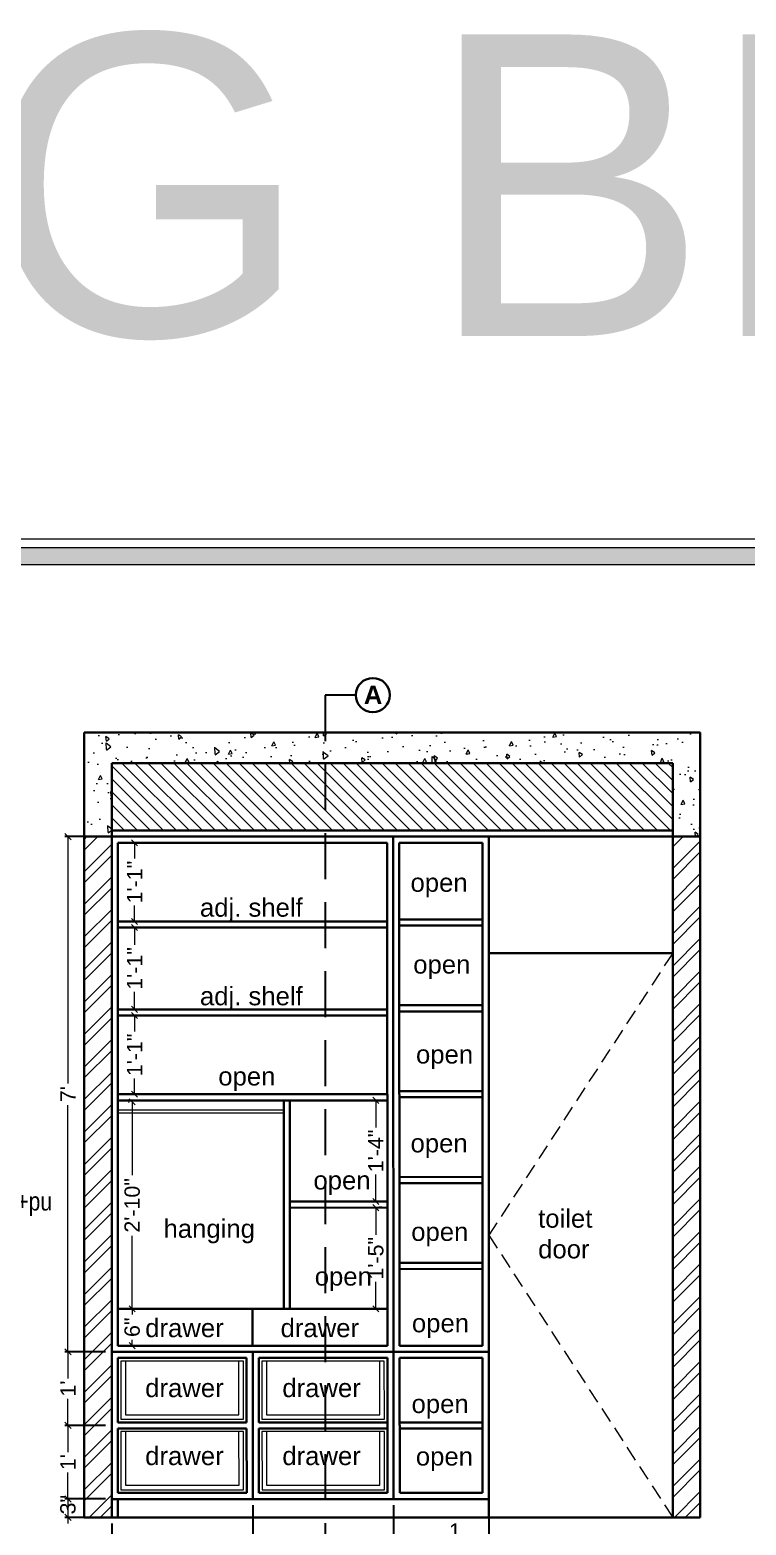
# Model space of a CAD drawing. Header units: millimetres. Extents: x 56222 to 3066687, y -650199 to -121287.
# Drawn here: x 137219.8 to 137336.6, y -182870.1 to -182626.3 of the extents above; entities that cross this region are included whole.
import ezdxf
from ezdxf import colors
from ezdxf.entities.mleader import LeaderData, LeaderLine
from ezdxf.math import Vec2, Vec3

# ---------------------------------------------------------------- set-up
doc = ezdxf.new("R2010")
doc.units = ezdxf.units.MM
doc.header["$MEASUREMENT"] = 0
doc.header["$PDMODE"] = 35
for name, pattern in [('00 . GROUND FLOOR$0$DASHED', [0.75, 0.5, -0.25]), ('DASHED', [0.75, 0.5, -0.25]), ('DASHEDX2', [1.5, 1, -0.5])]:
    doc.linetypes.add(name, pattern=pattern)
doc.layers.get('Defpoints').update_dxf_attribs({"color": 220})
doc.layers.add('AR HATCH-7', color=7, linetype='Continuous')
for name, color, linetype, lineweight in [('DIM.', 250, 'Continuous', 13), ('dim05', 1, 'Continuous', 13), ('Dimension', 10, 'DASHEDX2', 20), ('FURNITURE', 32, 'Continuous', 9), ('furniture dimensions', 1, 'DASHED', 0), ('FURNITURE-1', 252, 'Continuous', 13), ('GROUND FLOOR', 7, 'Continuous', 9), ('GROUND FLOOR  ( HATCH )', 251, 'Continuous', 9), ('Labelling', 1, 'Continuous', 25), ('SECTION ( SLAB PLine )', 104, 'Continuous', 30), ('Text', 7, 'Continuous', 15), ('wall', 7, 'Continuous', 30), ('XX~SLAB ( BEAM )~ ( DIM )', 7, 'Continuous', 9)]:
    doc.layers.add(name, color=color, linetype=linetype, lineweight=lineweight)
doc.styles.add('Arial', font='arial.ttf')
doc.styles.get("Standard").update_dxf_attribs({"font": 'arial.ttf', "height": 6})
doc.styles.add('style4', font='ARIALN.TTF')
doc.dimstyles.new('Archana', dxfattribs={"dimtxt": 3, "dimasz": 1.5, "dimexe": 0.5, "dimexo": 0.5, "dimgap": 0, "dimtad": 0, "dimzin": 0, "dimdsep": 46, "dimlunit": 4, "dimtxsty": 'Arial', "dimblk": 'OBLIQUE', "dimcen": 0, "dimdle": 1, "dimclrd": 1, "dimclre": 1, "dimclrt": 5, "dimadec": 0, "dimazin": 0, "dimtfac": 1, "dimtofl": 0, "dimtmove": 1, "dimatfit": 3, "dimfxl": 1, "dimfxlon": 1, "dimtolj": 1, "dimtzin": 0, "dimlwd": 25, "dimlwe": -1, "dimarcsym": 0})
doc.dimstyles.new('ISO-25', dxfattribs={"dimtxt": 2.5, "dimasz": 1, "dimexe": 0.5, "dimexo": 1, "dimtad": 0, "dimdec": 1, "dimlunit": 4, "dimtxsty": 'Standard', "dimblk": 'OBLIQUE', "dimcen": 2.5, "dimclrd": 1, "dimclre": 1, "dimclrt": 5, "dimadec": 0, "dimazin": 0, "dimtfac": 1, "dimtdec": 1, "dimtmove": 0, "dimatfit": 3, "dimfxl": 1, "dimlwd": -1, "dimarcsym": 0})

# ---------------------------------------------------------------- blocks, each defined once
blk = doc.blocks.new('_Oblique')
at = {"layer": 'wall', "color": 0, "lineweight": -2}
blk.add_line((-0.5, -0.5), (0.5, 0.5), dxfattribs=at)
blk = doc.blocks.new('*D665')
at = {"layer": 'Defpoints', "color": 0, "lineweight": 30, "transparency": 16777216}
for p in [(137256.14, -182865.85), (137233.13, -182868.85), (137256.14, -182872.85)]:
    blk.add_point(p, dxfattribs=at)
at = {"layer": 'dim05', "color": 1, "linetype": 'Continuous', "lineweight": -2, "transparency": 16777216}
for p, q in [((137256.14, -182866.85), (137256.14, -182873.35)), ((137233.13, -182869.85), (137233.13, -182873.35))]:
    blk.add_line(p, q, dxfattribs=at)
at = {"layer": 'dim05', "color": 1, "linetype": 'Continuous', "transparency": 16777216}
for p, q in [((137233.13, -182872.85), (137239.83, -182872.85)), ((137256.14, -182872.85), (137249.43, -182872.85))]:
    blk.add_line(p, q, dxfattribs=at)
at = {"layer": 'dim05', "color": 1, "transparency": 16777216, "rotation": 180}
blk.add_blockref('_Oblique', (137233.13, -182872.85), dxfattribs=at)
at = {"layer": 'dim05', "color": 1, "transparency": 16777216}
blk.add_blockref('_Oblique', (137256.14, -182872.85), dxfattribs=at)
at = {"layer": 'dim05', "color": 5, "lineweight": 25, "transparency": 16777216, "insert": (137244.63, -182872.85), "char_height": 2.5, "attachment_point": 5, "style": 'Arial'}
blk.add_mtext('1\'-11"', dxfattribs=at)
blk = doc.blocks.new('*D666')
at = {"layer": 'Defpoints', "color": 0, "lineweight": 30, "transparency": 16777216}
for p in [(137256.14, -182865.85), (137279.1, -182865.85), (137279.1, -182872.85)]:
    blk.add_point(p, dxfattribs=at)
at = {"layer": 'dim05', "color": 1, "linetype": 'Continuous', "lineweight": -2, "transparency": 16777216}
for p, q in [((137256.14, -182866.85), (137256.14, -182873.35)), ((137279.1, -182866.85), (137279.1, -182873.35))]:
    blk.add_line(p, q, dxfattribs=at)
at = {"layer": 'dim05', "color": 1, "linetype": 'Continuous', "transparency": 16777216}
for p, q in [((137256.14, -182872.85), (137262.82, -182872.85)), ((137279.1, -182872.85), (137272.42, -182872.85))]:
    blk.add_line(p, q, dxfattribs=at)
at = {"layer": 'dim05', "color": 1, "transparency": 16777216, "rotation": 180}
blk.add_blockref('_Oblique', (137256.14, -182872.85), dxfattribs=at)
at = {"layer": 'dim05', "color": 1, "transparency": 16777216}
blk.add_blockref('_Oblique', (137279.1, -182872.85), dxfattribs=at)
at = {"layer": 'dim05', "color": 5, "lineweight": 25, "transparency": 16777216, "insert": (137267.62, -182872.85), "char_height": 2.5, "attachment_point": 5, "style": 'Arial'}
blk.add_mtext('1\'-11"', dxfattribs=at)
blk = doc.blocks.new('*D667')
at = {"layer": 'Defpoints', "color": 0, "lineweight": 30, "transparency": 16777216}
for p in [(137279.1, -182865.85), (137294.63, -182865.85), (137294.63, -182872.85)]:
    blk.add_point(p, dxfattribs=at)
at = {"layer": 'dim05', "color": 1, "linetype": 'Continuous', "lineweight": -2, "transparency": 16777216}
for p, q in [((137279.1, -182866.85), (137279.1, -182873.35)), ((137294.63, -182866.85), (137294.63, -182873.35))]:
    blk.add_line(p, q, dxfattribs=at)
at = {"layer": 'dim05', "color": 1, "linetype": 'Continuous', "transparency": 16777216}
for p, q in [((137279.1, -182872.85), (137282.12, -182872.85)), ((137294.63, -182872.85), (137291.61, -182872.85))]:
    blk.add_line(p, q, dxfattribs=at)
at = {"layer": 'dim05', "color": 1, "transparency": 16777216, "rotation": 180}
blk.add_blockref('_Oblique', (137279.1, -182872.85), dxfattribs=at)
at = {"layer": 'dim05', "color": 1, "transparency": 16777216}
blk.add_blockref('_Oblique', (137294.63, -182872.85), dxfattribs=at)
at = {"layer": 'dim05', "color": 5, "lineweight": 25, "transparency": 16777216, "insert": (137286.86, -182872.85), "char_height": 2.5, "attachment_point": 5, "style": 'Arial'}
blk.add_mtext('1\'-3{\\H1x;\\S1/2;}"', dxfattribs=at)
blk = doc.blocks.new('*D668')
at = {"layer": 'Defpoints', "color": 0, "lineweight": 30, "transparency": 16777216}
for p in [(137225.98, -182853.85), (137233.13, -182853.85), (137233.13, -182865.85)]:
    blk.add_point(p, dxfattribs=at)
at = {"layer": 'dim05', "color": 1, "linetype": 'Continuous', "lineweight": -2, "transparency": 16777216}
for p, q in [((137232.13, -182853.85), (137225.48, -182853.85)), ((137232.13, -182865.85), (137225.48, -182865.85))]:
    blk.add_line(p, q, dxfattribs=at)
at = {"layer": 'dim05', "color": 1, "linetype": 'Continuous', "transparency": 16777216}
for p, q in [((137225.98, -182853.85), (137225.98, -182858.2)), ((137225.98, -182865.85), (137225.98, -182861.51))]:
    blk.add_line(p, q, dxfattribs=at)
at = {"layer": 'dim05', "color": 1, "transparency": 16777216}
for p, rotation in [((137225.98, -182853.85), 90), ((137225.98, -182865.85), 270)]:
    blk.add_blockref('_Oblique', p, dxfattribs=dict(at, rotation=rotation))
at = {"layer": 'dim05', "color": 5, "lineweight": 25, "transparency": 16777216, "insert": (137225.98, -182859.85), "char_height": 2.5, "attachment_point": 5, "rotation": 90, "style": 'Arial'}
blk.add_mtext("1'", dxfattribs=at)
blk = doc.blocks.new('*D669')
at = {"layer": 'Defpoints', "color": 0, "lineweight": 30, "transparency": 16777216}
for p in [(137225.98, -182841.85), (137233.13, -182841.85), (137233.13, -182853.85)]:
    blk.add_point(p, dxfattribs=at)
at = {"layer": 'dim05', "color": 1, "linetype": 'Continuous', "lineweight": -2, "transparency": 16777216}
for p, q in [((137232.13, -182841.85), (137225.48, -182841.85)), ((137232.13, -182853.85), (137225.48, -182853.85))]:
    blk.add_line(p, q, dxfattribs=at)
at = {"layer": 'dim05', "color": 1, "linetype": 'Continuous', "transparency": 16777216}
for p, q in [((137225.98, -182841.85), (137225.98, -182846.2)), ((137225.98, -182853.85), (137225.98, -182849.51))]:
    blk.add_line(p, q, dxfattribs=at)
at = {"layer": 'dim05', "color": 1, "transparency": 16777216}
for p, rotation in [((137225.98, -182841.85), 90), ((137225.98, -182853.85), 270)]:
    blk.add_blockref('_Oblique', p, dxfattribs=dict(at, rotation=rotation))
at = {"layer": 'dim05', "color": 5, "lineweight": 25, "transparency": 16777216, "insert": (137225.98, -182847.85), "char_height": 2.5, "attachment_point": 5, "rotation": 90, "style": 'Arial'}
blk.add_mtext("1'", dxfattribs=at)
blk = doc.blocks.new('*D670')
at = {"layer": 'Defpoints', "color": 0, "lineweight": 30, "transparency": 16777216}
for p in [(137225.98, -182757.86), (137233.13, -182757.86), (137233.13, -182841.85)]:
    blk.add_point(p, dxfattribs=at)
at = {"layer": 'dim05', "color": 1, "linetype": 'Continuous', "lineweight": -2, "transparency": 16777216}
for p, q in [((137232.13, -182757.86), (137225.48, -182757.86)), ((137232.13, -182841.85), (137225.48, -182841.85))]:
    blk.add_line(p, q, dxfattribs=at)
at = {"layer": 'dim05', "color": 1, "linetype": 'Continuous', "transparency": 16777216}
for p, q in [((137225.98, -182757.86), (137225.98, -182798.09)), ((137225.98, -182841.85), (137225.98, -182801.62))]:
    blk.add_line(p, q, dxfattribs=at)
at = {"layer": 'dim05', "color": 1, "transparency": 16777216}
for p, rotation in [((137225.98, -182757.86), 90), ((137225.98, -182841.85), 270)]:
    blk.add_blockref('_Oblique', p, dxfattribs=dict(at, rotation=rotation))
at = {"layer": 'dim05', "color": 5, "lineweight": 25, "transparency": 16777216, "insert": (137225.98, -182799.85), "char_height": 2.5, "attachment_point": 5, "rotation": 90, "style": 'Arial'}
blk.add_mtext("7'", dxfattribs=at)
blk = doc.blocks.new('*D671')
at = {"layer": 'Defpoints', "color": 0, "lineweight": 30, "transparency": 16777216}
for p in [(137237.29, -182758.86), (137236.84, -182771.69), (137237.29, -182771.69)]:
    blk.add_point(p, dxfattribs=at)
at = {"layer": 'dim05', "color": 1, "linetype": 'Continuous', "lineweight": -2, "transparency": 16777216}
for p, q in [((137236.29, -182758.86), (137236.34, -182758.86)), ((137236.29, -182771.69), (137236.34, -182771.69))]:
    blk.add_line(p, q, dxfattribs=at)
at = {"layer": 'dim05', "color": 1, "linetype": 'Continuous', "transparency": 16777216}
for p, q in [((137236.84, -182758.86), (137236.84, -182761.44)), ((137236.84, -182771.69), (137236.84, -182769.1))]:
    blk.add_line(p, q, dxfattribs=at)
at = {"layer": 'dim05', "color": 1, "transparency": 16777216}
for p, rotation in [((137236.84, -182758.86), 90), ((137236.84, -182771.69), 270)]:
    blk.add_blockref('_Oblique', p, dxfattribs=dict(at, rotation=rotation))
at = {"layer": 'dim05', "color": 5, "lineweight": 25, "transparency": 16777216, "insert": (137236.84, -182765.27), "char_height": 2.5, "attachment_point": 5, "rotation": 90, "style": 'Arial'}
blk.add_mtext('1\'-1"', dxfattribs=at)
blk = doc.blocks.new('*D672')
at = {"layer": 'Defpoints', "color": 0, "lineweight": 30, "transparency": 16777216}
for p in [(137239.82, -182772.69), (137236.84, -182786.02), (137240.13, -182786.02)]:
    blk.add_point(p, dxfattribs=at)
at = {"layer": 'dim05', "color": 1, "linetype": 'Continuous', "lineweight": -2, "transparency": 16777216}
for p, q in [((137238.82, -182772.69), (137236.34, -182772.69)), ((137239.13, -182786.02), (137236.34, -182786.02))]:
    blk.add_line(p, q, dxfattribs=at)
at = {"layer": 'dim05', "color": 1, "linetype": 'Continuous', "transparency": 16777216}
for p, q in [((137236.84, -182772.69), (137236.84, -182775.52)), ((137236.84, -182786.02), (137236.84, -182783.19))]:
    blk.add_line(p, q, dxfattribs=at)
at = {"layer": 'dim05', "color": 1, "transparency": 16777216}
for p, rotation in [((137236.84, -182772.69), 90), ((137236.84, -182786.02), 270)]:
    blk.add_blockref('_Oblique', p, dxfattribs=dict(at, rotation=rotation))
at = {"layer": 'dim05', "color": 5, "lineweight": 25, "transparency": 16777216, "insert": (137236.84, -182779.35), "char_height": 2.5, "attachment_point": 5, "rotation": 90, "style": 'Arial'}
blk.add_mtext('1\'-1"', dxfattribs=at)
blk = doc.blocks.new('*D673')
at = {"layer": 'Defpoints', "color": 0, "lineweight": 30, "transparency": 16777216}
for p in [(137236.84, -182787.02), (137236.84, -182799.85), (137237.16, -182799.85)]:
    blk.add_point(p, dxfattribs=at)
at = {"layer": 'dim05', "color": 1, "linetype": 'Continuous', "transparency": 16777216}
for p, q in [((137236.84, -182787.02), (137236.84, -182789.61)), ((137236.84, -182799.85), (137236.84, -182797.27))]:
    blk.add_line(p, q, dxfattribs=at)
at = {"layer": 'dim05', "color": 1, "linetype": 'Continuous', "lineweight": -2, "transparency": 16777216}
for p, q in [((137237.84, -182787.02), (137237.34, -182787.02)), ((137236.16, -182799.85), (137236.34, -182799.85))]:
    blk.add_line(p, q, dxfattribs=at)
at = {"layer": 'dim05', "color": 1, "transparency": 16777216}
for p, rotation in [((137236.84, -182787.02), 90), ((137236.84, -182799.85), 270)]:
    blk.add_blockref('_Oblique', p, dxfattribs=dict(at, rotation=rotation))
at = {"layer": 'dim05', "color": 5, "lineweight": 25, "transparency": 16777216, "insert": (137236.84, -182793.44), "char_height": 2.5, "attachment_point": 5, "rotation": 90, "style": 'Arial'}
blk.add_mtext('1\'-1"', dxfattribs=at)
blk = doc.blocks.new('*D674')
at = {"layer": 'Defpoints', "color": 0, "lineweight": 30, "transparency": 16777216}
for p in [(137236.84, -182801.1), (137236.31, -182834.85), (137236.46, -182834.85)]:
    blk.add_point(p, dxfattribs=at)
at = {"layer": 'dim05', "color": 1, "linetype": 'Continuous', "lineweight": -2, "transparency": 16777216}
for p, q in [((137235.84, -182801.1), (137235.96, -182801.1)), ((137237.31, -182834.85), (137236.96, -182834.85))]:
    blk.add_line(p, q, dxfattribs=at)
at = {"layer": 'dim05', "color": 1, "linetype": 'Continuous', "transparency": 16777216}
for p, q in [((137236.46, -182801.1), (137236.46, -182813.04)), ((137236.46, -182834.85), (137236.46, -182822.92))]:
    blk.add_line(p, q, dxfattribs=at)
at = {"layer": 'dim05', "color": 1, "transparency": 16777216}
for p, rotation in [((137236.46, -182801.1), 90), ((137236.46, -182834.85), 270)]:
    blk.add_blockref('_Oblique', p, dxfattribs=dict(at, rotation=rotation))
at = {"layer": 'dim05', "color": 5, "lineweight": 25, "transparency": 16777216, "insert": (137236.46, -182817.98), "char_height": 2.5, "attachment_point": 5, "rotation": 90, "style": 'Arial'}
blk.add_mtext('2\'-10"', dxfattribs=at)
blk = doc.blocks.new('*D675')
at = {"layer": 'Defpoints', "color": 0, "lineweight": 30, "transparency": 16777216}
for p in [(137236.96, -182834.85), (137236.46, -182840.85), (137236.96, -182840.85)]:
    blk.add_point(p, dxfattribs=at)
at = {"layer": 'dim05', "color": 1, "linetype": 'Continuous', "lineweight": -2, "transparency": 16777216}
for p, q in [((137235.96, -182834.85), (137235.96, -182834.85)), ((137235.96, -182840.85), (137235.96, -182840.85))]:
    blk.add_line(p, q, dxfattribs=at)
at = {"layer": 'dim05', "color": 1, "linetype": 'Continuous', "transparency": 16777216}
for p, q in [((137236.46, -182834.85), (137236.46, -182835.79)), ((137236.46, -182840.85), (137236.46, -182839.92))]:
    blk.add_line(p, q, dxfattribs=at)
at = {"layer": 'dim05', "color": 1, "transparency": 16777216}
for p, rotation in [((137236.46, -182834.85), 90), ((137236.46, -182840.85), 270)]:
    blk.add_blockref('_Oblique', p, dxfattribs=dict(at, rotation=rotation))
at = {"layer": 'dim05', "color": 5, "lineweight": 25, "transparency": 16777216, "insert": (137236.46, -182837.85), "char_height": 2.5, "attachment_point": 5, "rotation": 90, "style": 'Arial'}
blk.add_mtext('6"', dxfattribs=at)
blk = doc.blocks.new('*D676')
at = {"layer": 'Defpoints', "color": 0, "lineweight": 30, "transparency": 16777216}
for p in [(137276.67, -182800.85), (137276.2, -182817.35), (137276.68, -182817.35)]:
    blk.add_point(p, dxfattribs=at)
at = {"layer": 'dim05', "color": 1, "linetype": 'Continuous', "lineweight": -2, "transparency": 16777216}
for p, q in [((137275.67, -182800.85), (137275.7, -182800.85)), ((137275.68, -182817.35), (137275.7, -182817.35))]:
    blk.add_line(p, q, dxfattribs=at)
at = {"layer": 'dim05', "color": 1, "linetype": 'Continuous', "transparency": 16777216}
for p, q in [((137276.2, -182800.85), (137276.2, -182805.27)), ((137276.2, -182817.35), (137276.2, -182812.93))]:
    blk.add_line(p, q, dxfattribs=at)
at = {"layer": 'dim05', "color": 1, "transparency": 16777216}
for p, rotation in [((137276.2, -182800.85), 90), ((137276.2, -182817.35), 270)]:
    blk.add_blockref('_Oblique', p, dxfattribs=dict(at, rotation=rotation))
at = {"layer": 'dim05', "color": 5, "lineweight": 25, "transparency": 16777216, "insert": (137276.2, -182809.1), "char_height": 2.5, "attachment_point": 5, "rotation": 90, "style": 'Arial'}
blk.add_mtext('1\'-4"', dxfattribs=at)
blk = doc.blocks.new('*D677')
at = {"layer": 'Defpoints', "color": 0, "lineweight": 30, "transparency": 16777216}
for p in [(137276.2, -182818.35), (137276.2, -182834.85), (137276.2, -182834.85)]:
    blk.add_point(p, dxfattribs=at)
at = {"layer": 'dim05', "color": 1, "linetype": 'Continuous', "transparency": 16777216}
for p, q in [((137276.2, -182818.35), (137276.2, -182822.77)), ((137276.2, -182834.85), (137276.2, -182830.43))]:
    blk.add_line(p, q, dxfattribs=at)
at = {"layer": 'dim05', "color": 1, "linetype": 'Continuous', "lineweight": -2, "transparency": 16777216}
for p, q in [((137277.2, -182818.35), (137276.7, -182818.35)), ((137275.2, -182834.85), (137275.7, -182834.85))]:
    blk.add_line(p, q, dxfattribs=at)
at = {"layer": 'dim05', "color": 1, "transparency": 16777216}
for p, rotation in [((137276.2, -182818.35), 90), ((137276.2, -182834.85), 270)]:
    blk.add_blockref('_Oblique', p, dxfattribs=dict(at, rotation=rotation))
at = {"layer": 'dim05', "color": 5, "lineweight": 25, "transparency": 16777216, "insert": (137276.2, -182826.6), "char_height": 2.5, "attachment_point": 5, "rotation": 90, "style": 'Arial'}
blk.add_mtext('1\'-5"', dxfattribs=at)
blk = doc.blocks.new('*D679')
at = {"layer": 'Defpoints', "color": 0, "lineweight": 30, "transparency": 16777216}
for p in [(137294.63, -182865.85), (137233.13, -182868.85), (137294.63, -182876.96)]:
    blk.add_point(p, dxfattribs=at)
at = {"layer": 'GROUND FLOOR', "color": 1, "lineweight": 25, "transparency": 16777216}
for p, q in [((137232.13, -182876.96), (137258.8, -182876.96)), ((137295.63, -182876.96), (137268.96, -182876.96))]:
    blk.add_line(p, q, dxfattribs=at)
at = {"layer": 'GROUND FLOOR', "color": 1, "transparency": 16777216}
for p, q in [((137233.13, -182875.96), (137233.13, -182877.46)), ((137294.63, -182875.96), (137294.63, -182877.46))]:
    blk.add_line(p, q, dxfattribs=at)
at = {"layer": 'GROUND FLOOR', "color": 1, "lineweight": 25, "transparency": 16777216, "xscale": 1.5, "yscale": 1.5, "zscale": 1.5, "rotation": 180}
blk.add_blockref('_Oblique', (137233.13, -182876.96), dxfattribs=at)
at = {"layer": 'GROUND FLOOR', "color": 1, "lineweight": 25, "transparency": 16777216, "xscale": 1.5, "yscale": 1.5, "zscale": 1.5}
blk.add_blockref('_Oblique', (137294.63, -182876.96), dxfattribs=at)
at = {"layer": 'GROUND FLOOR', "color": 5, "lineweight": 30, "transparency": 16777216, "insert": (137263.88, -182876.96), "char_height": 3, "attachment_point": 5, "style": 'Arial'}
blk.add_mtext('\\A1;5\'-1{\\H1x;\\S1/2;}"', dxfattribs=at)
blk = doc.blocks.new('*D745')
at = {"layer": 'Defpoints', "color": 0, "lineweight": 30, "transparency": 16777216}
for p in [(137233.13, -182865.85), (137225.98, -182868.85), (137233.13, -182868.85)]:
    blk.add_point(p, dxfattribs=at)
at = {"layer": 'dim05', "color": 1, "linetype": 'Continuous', "lineweight": -2, "transparency": 16777216}
for p, q in [((137232.13, -182865.85), (137225.48, -182865.85)), ((137232.13, -182868.85), (137225.48, -182868.85))]:
    blk.add_line(p, q, dxfattribs=at)
at = {"layer": 'dim05', "color": 1, "linetype": 'Continuous', "transparency": 16777216}
for p, q in [((137225.98, -182865.85), (137225.98, -182864.85)), ((137225.98, -182865.85), (137225.98, -182868.85)), ((137225.98, -182868.85), (137225.98, -182869.85))]:
    blk.add_line(p, q, dxfattribs=at)
at = {"layer": 'dim05', "color": 1, "transparency": 16777216}
for p, rotation in [((137225.98, -182865.85), 270), ((137225.98, -182868.85), 90)]:
    blk.add_blockref('_Oblique', p, dxfattribs=dict(at, rotation=rotation))
at = {"layer": 'dim05', "color": 5, "lineweight": 25, "transparency": 16777216, "insert": (137225.98, -182866.78), "char_height": 2.5, "attachment_point": 5, "rotation": 90, "style": 'Arial'}
blk.add_mtext('3"', dxfattribs=at)

msp = doc.modelspace()

# ---------------------------------------------------------------- hatches: boundary and pattern name
at = {"layer": 'AR HATCH-7', "lineweight": 0, "true_color": 0x939598}
h = msp.add_hatch(dxfattribs=at)
h.set_pattern_fill('AR-CONC', color=252, angle=45)
h.set_pattern_definition([(95, (2732.677, -376.7315), (5.51551999, 4.62807079), [0.75, -8.25]), (40, (2732.677, -376.7315), (-6.29992167, 4.3376815), [0.6, -6.6]), (145.4514445, (2733.137, -376.346), (-0.78440164, 8.96575221), [0.63740192, -7.01142112]), (91.1842, (2731.263, -375.317), (8.71693388, 6.37613776), [1.125, -12.375]), (141.6356355, (2731.989, -374.786), (-0.2790007, 13.4971167), [0.9561034, -10.5171376]), (36.184164, (2731.263, -375.317), (-0.2790007, 13.4971167), [0.9, -9.9]), (66, (2732.3235, -374.964), (7.06771572, 1.37382476), [0.75, -8.25]), (11, (2732.3235, -374.964), (-3.40708593, 6.84808435), [0.6, -6.6]), (116.4514447, (2732.9125, -374.849), (3.66062975, 8.22190906), [0.6374019, -7.01142112]), (82.5, (2732.677, -376.7315), (-2.267931853, 2.439898176), [0, -6.52, 0, -6.7, 0, -6.625]), (52.5, (2732.677, -376.7315), (-0.92872942, 4.6490945), [0, -3.82, 0, -6.37, 0, -2.525]), (12.5, (2731.1002, -378.3084), (3.934181673, 3.615207618), [0, -2.5, 0, -7.8, 0, -10.35]), (2.5, (2730.393, -379.0155), (3.41589983, 4.83159807), [0, -3.25, 0, -5.18, 0, -7.35])])
h.paths.add_polyline_path([(137329.128, -182740.855), (137228.628, -182740.855), (137228.628, -182757.855), (137233.128, -182757.855), (137233.128, -182751.853), (137233.128, -182745.855), (137324.628, -182745.855), (137324.628, -182757.855), (137329.128, -182757.855)])
at = {"layer": 'AR HATCH-7', "lineweight": 9, "true_color": 0x939598}
h = msp.add_hatch(dxfattribs=at)
h.set_pattern_fill('ANSI32', color=252, scale=10)
h.set_pattern_definition([(45, (2732.677, -376.7315), (-2.65165043, 2.65165043), []), (45, (2734.445, -376.7315), (-2.65165043, 2.65165043), [])])
h.paths.add_polyline_path([(137233.128, -182757.855), (137228.628, -182757.855), (137228.628, -182868.855), (137233.128, -182868.855)])
h.paths.add_polyline_path([(137329.128, -182757.855), (137324.628, -182757.855), (137324.628, -182868.855), (137329.128, -182868.855)])
at = {"layer": 'Dimension', "linetype": 'Continuous', "true_color": 0xd39e00}
h = msp.add_hatch(color=42, dxfattribs=at)
h.paths.add_polyline_path([(137080.766, -182710.705), (137080.766, -182990.984), (137478.959, -182990.984), (137478.959, -182710.705)])
h.paths.add_polyline_path([(137083.561, -182713.5), (137476.165, -182713.5), (137476.165, -182988.189), (137083.561, -182988.189)], flags=16)
at = {"layer": 'GROUND FLOOR  ( HATCH )', "lineweight": 15}
h = msp.add_hatch(dxfattribs=at)
h.set_pattern_fill('ANSI31', color=6, scale=12, angle=90, style=0)
h.set_pattern_definition([(135, (152.7746, -6.6629), (-1.060660172, -1.060660172), [])])
h.paths.add_polyline_path([(137324.628, -182745.855), (137233.128, -182745.855), (137233.128, -182756.855), (137324.628, -182756.855)])

# ---------------------------------------------------------------- linework, layer by layer
at = {"layer": 'Dimension', "color": 42, "linetype": 'Continuous', "true_color": 0xd39e00}
for points in [[(137079.369, -182709.308), (137480.357, -182709.308), (137480.357, -182992.381), (137079.369, -182992.381)], [(137080.766, -182710.705), (137478.959, -182710.705), (137478.959, -182990.984), (137080.766, -182990.984)], [(137083.561, -182713.5), (137476.165, -182713.5), (137476.165, -182988.189), (137083.561, -182988.189)]]:
    msp.add_lwpolyline(points, close=True, dxfattribs=at)
at = {"layer": 'FURNITURE', "lineweight": 30}
for p, q in [((137233.128, -182757.855), (137233.128, -182868.855)), ((137233.128, -182841.855), (137233.128, -182757.855)), ((137294.628, -182757.855), (137233.128, -182757.855)), ((137234.128, -182758.855), (137234.128, -182840.855)), ((137234.128, -182758.855), (137278.031, -182758.855)), ((137278.086, -182840.855), (137278.031, -182758.855)), ((137278.086, -182840.855), (137278.031, -182758.855)), ((137279.101, -182865.854), (137279.03, -182757.841)), ((137280.031, -182758.855), (137293.628, -182758.855)), ((137280.086, -182840.855), (137280.031, -182758.855)), ((137280.086, -182840.855), (137280.031, -182758.855)), ((137293.628, -182758.855), (137293.628, -182840.855)), ((137293.628, -182758.855), (137293.628, -182840.855)), ((137294.628, -182757.855), (137294.628, -182865.855)), ((137278.06, -182771.688), (137234.128, -182771.688)), ((137278.06, -182772.688), (137234.128, -182772.688)), ((137293.65, -182771.352), (137280.063, -182771.361)), ((137293.651, -182772.352), (137280.063, -182772.361)), ((137293.65, -182785.352), (137280.063, -182785.361)), ((137278.06, -182786.022), (137234.128, -182786.022)), ((137278.06, -182787.022), (137234.128, -182787.022)), ((137293.651, -182786.352), (137280.063, -182786.361)), ((137278.06, -182799.855), (137234.128, -182799.855)), ((137293.65, -182799.352), (137280.063, -182799.361)), ((137293.651, -182800.352), (137280.063, -182800.361)), ((137278.061, -182800.855), (137234.128, -182800.855)), ((137261.189, -182834.855), (137261.189, -182800.855)), ((137262.189, -182834.855), (137262.189, -182800.855)), ((137293.65, -182813.352), (137280.063, -182813.361)), ((137293.651, -182814.352), (137280.063, -182814.361)), ((137262.189, -182817.355), (137278.071, -182817.345)), ((137262.189, -182818.355), (137278.072, -182818.345)), ((137293.65, -182827.352), (137280.063, -182827.36)), ((137293.651, -182828.352), (137280.063, -182828.36)), ((137278.086, -182834.855), (137234.128, -182834.855)), ((137256.107, -182840.855), (137256.107, -182834.855)), ((137278.086, -182840.855), (137234.128, -182840.855)), ((137293.628, -182840.855), (137280.086, -182840.855)), ((137294.628, -182841.855), (137233.128, -182841.855)), ((137234.128, -182842.855), (137234.128, -182853.355)), ((137255.118, -182842.855), (137234.128, -182842.855)), ((137255.127, -182853.355), (137255.118, -182842.855)), ((137256.138, -182865.855), (137256.117, -182841.855)), ((137257.127, -182853.355), (137257.118, -182842.855)), ((137278.087, -182842.855), (137257.118, -182842.855)), ((137278.101, -182864.855), (137278.087, -182842.855)), ((137293.628, -182842.855), (137280.087, -182842.855)), ((137280.101, -182864.855), (137280.087, -182842.855)), ((137293.628, -182842.855), (137293.628, -182864.855)), ((137234.128, -182853.355), (137255.127, -182853.355)), ((137257.127, -182853.355), (137278.093, -182853.355)), ((137279.093, -182853.355), (137279.094, -182853.355)), ((137280.093, -182853.355), (137293.628, -182853.355)), ((137234.128, -182854.355), (137234.128, -182864.855)), ((137234.128, -182854.355), (137255.128, -182854.355)), ((137255.137, -182864.855), (137255.128, -182854.355)), ((137257.128, -182854.355), (137278.094, -182854.355)), ((137257.137, -182864.855), (137257.128, -182854.355)), ((137280.094, -182854.355), (137293.628, -182854.355)), ((137233.128, -182865.855), (137294.628, -182865.855)), ((137234.128, -182864.855), (137255.137, -182864.855)), ((137234.128, -182865.855), (137234.128, -182868.855)), ((137255.138, -182865.856), (137255.138, -182865.855)), ((137257.137, -182864.855), (137278.101, -182864.855)), ((137280.101, -182864.855), (137293.628, -182864.855))]:
    msp.add_line(p, q, dxfattribs=at)
at = {"layer": 'FURNITURE', "lineweight": 13}
for points in [[(137234.128, -182802.39), (137261.189, -182802.39), (137261.189, -182802.935), (137234.128, -182802.935)], [(137254.618, -182843.355), (137234.628, -182843.355), (137234.628, -182852.855), (137254.627, -182852.855)], [(137277.587, -182843.355), (137257.618, -182843.355), (137257.627, -182852.855), (137277.593, -182852.855)], [(137254.629, -182854.855), (137234.628, -182854.855), (137234.628, -182864.355), (137254.637, -182864.355)], [(137277.594, -182854.855), (137257.629, -182854.855), (137257.637, -182864.355), (137277.6, -182864.355)]]:
    msp.add_lwpolyline(points, close=True, dxfattribs=at)
for points in [[(137235.378, -182843.355), (137235.378, -182852.105), (137253.876, -182852.105), (137253.868, -182843.355)], [(137258.368, -182843.355), (137258.376, -182852.105), (137276.843, -182852.105), (137276.837, -182843.355)], [(137235.378, -182854.855), (137235.378, -182863.605), (137253.886, -182863.605), (137253.879, -182854.855)], [(137258.379, -182854.855), (137258.386, -182863.605), (137276.85, -182863.605), (137276.844, -182854.855)]]:
    msp.add_lwpolyline(points, dxfattribs=at)
at = {"layer": 'FURNITURE-1', "color": 252, "linetype": '00 . GROUND FLOOR$0$DASHED', "lineweight": 25, "ltscale": 15, "true_color": 0x939598}
msp.add_lwpolyline([(137272.92, -182734.782), (137267.934, -182734.782), (137267.961, -182880.426), (137272.92, -182880.426)], dxfattribs=at)
at = {"layer": 'FURNITURE-1', "color": 1, "linetype": 'ByBlock', "lineweight": 30}
msp.add_circle((137275.705, -182734.782), 2.785, dxfattribs=at)
at = {"layer": 'SECTION ( SLAB PLine )', "color": 1}
for p, q in [((137228.628, -182740.855), (137228.628, -182757.855)), ((137329.128, -182740.855), (137228.628, -182740.855)), ((137329.128, -182740.855), (137329.128, -182757.855)), ((137233.128, -182745.855), (137233.128, -182757.855)), ((137324.628, -182745.855), (137233.128, -182745.855)), ((137324.628, -182745.855), (137324.628, -182757.855)), ((137233.128, -182757.855), (137228.628, -182757.855)), ((137329.128, -182757.855), (137324.628, -182757.855))]:
    msp.add_line(p, q, dxfattribs=at)
at = {"layer": 'SECTION ( SLAB PLine )', "color": 6}
for p, q in [((137324.628, -182756.855), (137233.128, -182756.855)), ((137324.628, -182757.855), (137233.128, -182757.855)), ((137233.128, -182757.855), (137293.128, -182757.855))]:
    msp.add_line(p, q, dxfattribs=at)
at = {"layer": 'XX~SLAB ( BEAM )~ ( DIM )', "lineweight": 30}
for p, q in [((137228.628, -182757.855), (137228.628, -182868.855)), ((137324.628, -182757.855), (137324.628, -182868.855)), ((137329.128, -182757.855), (137329.128, -182868.855)), ((137294.628, -182776.855), (137294.628, -182868.855)), ((137294.628, -182776.855), (137324.628, -182776.855)), ((137228.628, -182868.855), (137329.128, -182868.855))]:
    msp.add_line(p, q, dxfattribs=at)
at = {"layer": 'XX~SLAB ( BEAM )~ ( DIM )', "color": 252, "linetype": '00 . GROUND FLOOR$0$DASHED', "lineweight": 13, "ltscale": 5, "true_color": 0x939598}
for p, q in [((137324.628, -182776.855), (137294.628, -182822.855)), ((137294.628, -182822.855), (137324.628, -182868.855))]:
    msp.add_line(p, q, dxfattribs=at)

# ---------------------------------------------------------------- texts
at = {"layer": 'DIM.', "color": 1, "insert": (137274.241, -182733.244, -2.248), "char_height": 3, "attachment_point": 1}
msp.add_mtext_dynamic_manual_height_columns('{\\fArial|b1|i0|c0|p34;A}', width=81.87572, gutter_width=1.128, heights=[0], dxfattribs=at)
at = {"layer": 'furniture dimensions', "lineweight": 0}
msp.add_text('KIDS DRESSING BEDROOM ', height=49.17075, dxfattribs=at).set_placement((136727.369, -182676.23))
at = {"layer": 'Labelling', "ltscale": 10, "char_height": 3, "width": 47.9166, "attachment_point": 7}
for s, insert in [('\\A1;{\\fArial Greek|b0|i0|c0|p34;open}', (137281.857, -182767.755, -0.015)), ('\\A1;{\\fArial Greek|b0|i0|c0|p34;adj. shelf}', (137247.506, -182771.818, -0.015)), ('\\A1;{\\fArial Greek|b0|i0|c0|p34;open}', (137282.305, -182781.095, -0.015)), ('\\A1;{\\fArial Greek|b0|i0|c0|p34;adj. shelf}', (137247.506, -182786.261, -0.015)), ('\\A1;{\\fArial Greek|b0|i0|c0|p34;open}', (137282.753, -182795.758, -0.015)), ('\\A1;{\\fArial Greek|b0|i0|c0|p34;open}', (137250.501, -182799.338, -0.015)), ('\\A1;{\\fArial Greek|b0|i0|c0|p34;open}', (137281.86, -182810.24, -0.015)), ('\\A1;{\\fArial Greek|b0|i0|c0|p34;open}', (137266.024, -182816.294, -0.015)), ('\\A1;{\\fArial Greek|b0|i0|c0|p34;toilet \\Pdoor}', (137302.676, -182826.66, -0.015)), ('\\A1;{\\fArial Greek|b0|i0|c0|p34;hanging}', (137241.571, -182824.174, -0.015)), ('\\A1;{\\fArial Greek|b0|i0|c0|p34;open}', (137281.972, -182824.679, -0.015)), ('\\A1;{\\fArial Greek|b0|i0|c0|p34;open}', (137266.234, -182831.965, -0.015)), ('\\A1;{\\fArial Greek|b0|i0|c0|p34;drawer}', (137238.574, -182839.51, -0.015)), ('\\A1;{\\fArial Greek|b0|i0|c0|p34;drawer}', (137260.659, -182839.51, -0.015)), ('\\A1;{\\fArial Greek|b0|i0|c0|p34;open}', (137282.084, -182839.577, -0.015)), ('\\A1;{\\fArial Greek|b0|i0|c0|p34;drawer}', (137238.574, -182849.287, -0.015)), ('\\A1;{\\fArial Greek|b0|i0|c0|p34;drawer}', (137260.947, -182849.287, -0.015)), ('\\A1;{\\fArial Greek|b0|i0|c0|p34;open}', (137282.026, -182852.738, -0.015)), ('\\A1;{\\fArial Greek|b0|i0|c0|p34;drawer}', (137238.574, -182860.37, -0.015)), ('\\A1;{\\fArial Greek|b0|i0|c0|p34;drawer}', (137260.947, -182860.37, -0.015)), ('\\A1;{\\fArial Greek|b0|i0|c0|p34;open}', (137282.728, -182861.305, -0.015))]:
    msp.add_mtext(s, dxfattribs=dict(at, insert=insert))

# ---------------------------------------------------------------- dimensions: what is measured, and where the dimension line sits
at = {"layer": 'dim05', "color": 27, "lineweight": 25, "true_color": 0x7d5120}
for base, p1, p2, override, picture, middle in [((137225.978, -182757.855), (137233.128, -182841.855), (137233.128, -182757.855), {"dimtxsty": 'Arial'}, '*D670', (137225.978, -182799.855)), ((137236.836, -182771.688), (137237.289, -182758.855), (137237.289, -182771.688), {"dimtxsty": 'Arial'}, '*D671', (137236.836, -182765.272)), ((137236.836, -182786.022), (137239.816, -182772.688), (137240.131, -182786.022), {"dimdec": 0, "dimtxsty": 'Arial'}, '*D672', (137236.836, -182779.355)), ((137236.836, -182799.855), (137236.836, -182787.022), (137237.164, -182799.855), {"dimtxsty": 'Arial'}, '*D673', (137236.836, -182793.438)), ((137276.205, -182817.346), (137276.666, -182800.855), (137276.676, -182817.346), {"dimdec": 0, "dimtxsty": 'Arial'}, '*D676', (137276.205, -182809.1)), ((137236.455767007, -182834.854720041), (137236.835767006, -182801.104720041), (137236.309288253, -182834.854720041), {"dimtxsty": 'Arial'}, '*D674', (137236.455767007, -182817.979720041)), ((137276.205, -182834.855), (137276.205, -182818.346), (137276.205, -182834.855), {"dimdec": 0, "dimtxsty": 'Arial'}, '*D677', (137276.205, -182826.6)), ((137236.456, -182840.855), (137236.956, -182834.855), (137236.956, -182840.855), {"dimtxsty": 'Arial'}, '*D675', (137236.456, -182837.855)), ((137225.978, -182841.855), (137233.128, -182853.855), (137233.128, -182841.855), {"dimtxsty": 'Arial'}, '*D669', (137225.978, -182847.855)), ((137225.978, -182853.855), (137233.128, -182865.855), (137233.128, -182853.855), {"dimtxsty": 'Arial'}, '*D668', (137225.978, -182859.855))]:
    dim = msp.add_linear_dim(base=base, p1=p1, p2=p2, angle=90, dimstyle='ISO-25', override=override, dxfattribs=at)
    dim.commit()
    dim.dimension.update_dxf_attribs({"geometry": picture, "text_midpoint": middle})
dim = msp.add_linear_dim(base=(137225.978, -182868.855), p1=(137233.128, -182865.855), p2=(137233.128, -182868.855), angle=90, dimstyle='ISO-25', override={"dimtxsty": 'Arial', "dimtmove": 1}, dxfattribs=at)
dim.commit()
dim.dimension.update_dxf_attribs({"geometry": '*D745', "text_midpoint": (137225.978, -182866.776), "dimtype": 160})
for base, p1, p2, picture, middle in [((137256.138, -182872.847), (137233.128, -182868.855), (137256.138, -182865.855), '*D665', (137244.633, -182872.847)), ((137279.101, -182872.847), (137256.138, -182865.855), (137279.101, -182865.855), '*D666', (137267.62, -182872.847)), ((137294.628, -182872.847), (137279.101, -182865.855), (137294.628, -182865.855), '*D667', (137286.864, -182872.847))]:
    dim = msp.add_linear_dim(base=base, p1=p1, p2=p2, dimstyle='ISO-25', override={"dimtxsty": 'Arial'}, dxfattribs=at)
    dim.commit()
    dim.dimension.update_dxf_attribs({"geometry": picture, "text_midpoint": middle})
at = {"layer": 'GROUND FLOOR', "lineweight": 30}
dim = msp.add_linear_dim(base=(137294.628, -182876.961), p1=(137233.128, -182868.855), p2=(137294.628, -182865.855), dimstyle='Archana', dxfattribs=at)
dim.commit()
dim.dimension.update_dxf_attribs({"geometry": '*D679', "text_midpoint": (137263.878, -182876.961)})

# ---------------------------------------------------------------- leaders
at = {"layer": 'Text', "color": 1, "lineweight": 0, "ltscale": 20}
ml = msp.add_multileader_mtext('Standard', dxfattribs=at)
ml.set_content('handle_HDF+pu \\Pfinish', color=1, style='style4')
ml.set_leader_properties()
ml.build(insert=Vec2(0, 0))
ml.multileader.update_dxf_attribs({"dogleg_length": 2.025, "arrow_head_size": 2})
ctx = ml.context
ctx.base_point, ctx.char_height, ctx.arrow_head_size, ctx.landing_gap_size, ctx.plane_origin = Vec3(137197.868, -182817.338), 3, 2, 0.4, Vec3(137130.832, -182814.338)
notes = []
notes.append((ctx, [(0, (1, 1, 0), (137195.843, -182817.338), (1, 0), 2.025, [(0, [(137126.332, -182817.527)], 0, [])])]))
ctx.mtext.insert = Vec3(137198.268, -182815.813)
for ctx, leaders in notes:
    for number, flags, end, landing, length, lines in leaders:
        leader = LeaderData()
        leader.index, (leader.has_last_leader_line, leader.has_dogleg_vector, leader.attachment_direction) = number, flags
        leader.last_leader_point, leader.dogleg_vector, leader.dogleg_length = Vec3(end), Vec3(landing), length
        for number, points, colour, breaks in lines:
            line = LeaderLine()
            line.index, line.vertices, line.color, line.breaks = number, Vec3.list(points), colors.encode_raw_color(colour), breaks
            leader.lines.append(line)
        ctx.leaders.append(leader)

doc.saveas('drawing.dxf')
